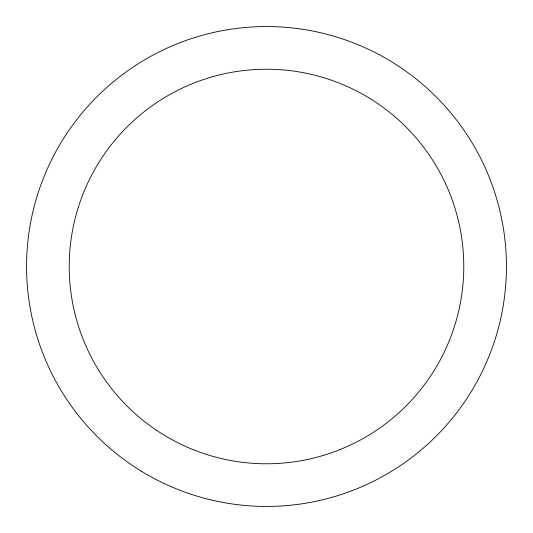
<?xml version="1.0" encoding="UTF-8"?>
<svg xmlns="http://www.w3.org/2000/svg" width="533" height="533" viewBox="0 0 533 533"><rect width="100%" height="100%" fill="white"/><g stroke="black" fill="none" stroke-linecap="round" stroke-linejoin="round"><path stroke-width="0.8" d="M156.735 430.424A197.277 197.277 0 0 0 463.344 279.598A197.277 197.277 0 0 0 179.421 89.477A197.277 197.277 0 0 0 156.735 430.424M141.118 471.065A239.93 239.93 0 0 0 506.35 272.803A239.93 239.93 0 0 0 152.032 55.632A239.93 239.93 0 0 0 141.118 471.065"/></g></svg>
